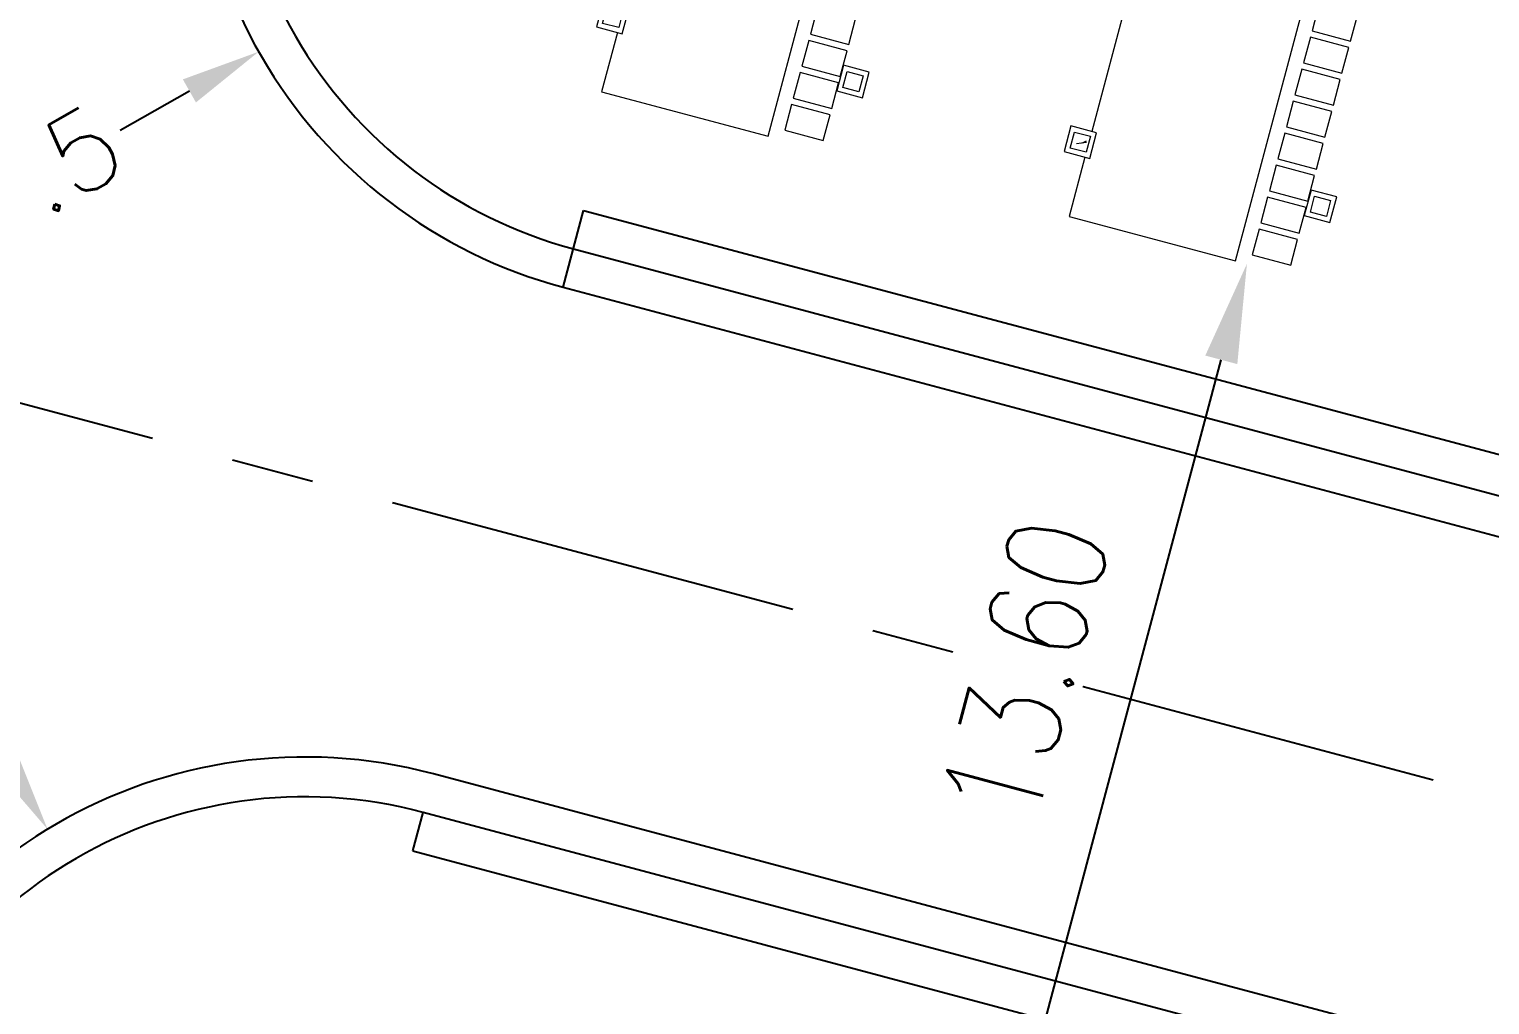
# Model space of a CAD drawing. Header units: metres. Extents: x 689715 to 690980, y 1005284 to 1006835.
# Drawn here: x 690764.12 to 690786.15, y 1005538.62 to 1005553.34 of the extents above; entities that cross this region are included whole.
import ezdxf

# ---------------------------------------------------------------- set-up
doc = ezdxf.new("R2010")
doc.units = ezdxf.units.M
doc.linetypes.add('CENTER', pattern=[2, 1.25, -0.25, 0.25, -0.25])
doc.linetypes.add('PHANTOM', pattern=[2.5, 1.25, -0.25, 0.25, -0.25, 0.25, -0.25])
for name, color, linetype in [('0_HUELLAS CASAS CASTILLA', 1, 'Continuous'), ('0_NUMERO DE LOTE FASE V', 3, 'Continuous'), ('C-CALLE-ACERA', 8, 'Continuous'), ('C-CALLE-DIM', 5, 'Continuous'), ('C-CALLE-RGIRO', 8, 'Continuous'), ('CALLES-CENTRO', 2, 'CENTER')]:
    doc.layers.add(name, color=color, linetype=linetype)
for name, color, linetype, lineweight in [('Modelos genéricos', 7, 'Continuous', 13), ('Pilares estructurales', 7, 'Continuous', 25), ('Suelos', 7, 'Continuous', 9)]:
    doc.layers.add(name, color=color, linetype=linetype, lineweight=lineweight)
doc.styles.add('ESTANDAR', font='romans.shx')
doc.styles.add('ESTANDAR 0.8', font='romans.shx', dxfattribs={"width": 0.8})
doc.dimstyles.new('R_GIRO', dxfattribs={"dimtxt": 1.2, "dimasz": 1.2, "dimexe": 0.18, "dimexo": 0.0625, "dimgap": 0.09, "dimtad": 0, "dimdec": 1, "dimdsep": 46, "dimtxsty": 'ESTANDAR', "dimcen": 0, "dimclrt": 2, "dimadec": 0, "dimazin": 0, "dimtfac": 1, "dimtdec": 1, "dimtofl": 0, "dimtmove": 0, "dimatfit": 3, "dimfxl": 1, "dimtolj": 1, "dimtzin": 0, "dimarcsym": 0})
doc.dimstyles.new('RGIRO', dxfattribs={"dimtxt": 1.5, "dimasz": 1.5, "dimexe": 0.18, "dimexo": 0.06, "dimgap": 0.9, "dimtad": 1, "dimzin": 0, "dimdsep": 46, "dimtxsty": 'ESTANDAR 0.8', "dimcen": 0, "dimse1": 1, "dimse2": 1, "dimclrd": 9, "dimclre": 1, "dimclrt": 3, "dimadec": 0, "dimazin": 0, "dimtfac": 1, "dimtmove": 2, "dimatfit": 3, "dimfxl": 1, "dimtfill": 1, "dimtolj": 1, "dimtzin": 0, "dimarcsym": 2})

# ---------------------------------------------------------------- blocks, each defined once
blk = doc.blocks.new('*D146')
at = {"layer": 'C-CALLE-RGIRO', "color": 0, "lineweight": -2, "transparency": 16777216}
blk.add_line((690763.146817009, 1005543.324076902), (690763.7689285218, 1005542.297930097), dxfattribs=at)
at = {"layer": 'C-CALLE-RGIRO', "color": 0, "transparency": 16777216}
blk.add_solid([(690763.9399529892, 1005542.401615349), (690763.5979040543, 1005542.194244844), (690764.3910400347, 1005541.271783292)], dxfattribs=at)
at = {"layer": 'Defpoints', "color": 0, "transparency": 16777216}
for p in [(690764.3910400347, 1005541.271783292), (690768.27923699, 1005534.85836576)]:
    blk.add_point(p, dxfattribs=at)
at = {"layer": 'C-CALLE-RGIRO', "color": 2, "transparency": 16777216, "insert": (690762.1359266752, 1005544.991498039), "char_height": 1.2, "attachment_point": 5, "rotation": 301.2267472628068, "style": 'ESTANDAR'}
blk.add_mtext('\\A1;R7.5', dxfattribs=at)
blk = doc.blocks.new('*D148')
at = {"layer": 'C-CALLE-RGIRO', "color": 0, "lineweight": -2, "transparency": 16777216}
blk.add_line((690765.4874140508, 1005551.819043579), (690766.531773637, 1005552.410070698), dxfattribs=at)
at = {"layer": 'C-CALLE-RGIRO', "color": 0, "transparency": 16777216}
blk.add_solid([(690766.4332691173, 1005552.584130629), (690766.6302781568, 1005552.236010767), (690767.576133223, 1005553.001097817)], dxfattribs=at)
at = {"layer": 'Defpoints', "color": 0, "transparency": 16777216}
for p in [(690774.1033806363, 1005556.695017309), (690767.576133223, 1005553.001097817)]:
    blk.add_point(p, dxfattribs=at)
at = {"layer": 'C-CALLE-RGIRO', "color": 2, "transparency": 16777216, "insert": (690763.7903983414, 1005550.858663343), "char_height": 1.2, "attachment_point": 5, "rotation": 29.50651996667652, "style": 'ESTANDAR'}
blk.add_mtext('\\A1;R7.5', dxfattribs=at)
blk = doc.blocks.new('*D191')
at = {"layer": 'C-CALLE-DIM', "color": 9, "lineweight": -2, "transparency": 16777216}
blk.add_line((690779.3680773388, 1005538.110558561), (690782.0997553323, 1005548.352527871), dxfattribs=at)
at = {"layer": 'C-CALLE-DIM', "color": 9, "transparency": 16777216}
for points in [[(690781.8581994525, 1005548.416954238), (690782.3413112124, 1005548.288101503), (690782.4863135391, 1005549.80186315)], [(690779.1265214588, 1005538.174984929), (690779.6096332187, 1005538.046132193), (690778.9815191322, 1005536.661223282)]]:
    blk.add_solid(points, dxfattribs=at)
at = {"layer": 'Defpoints', "color": 0, "transparency": 16777216}
for p in [(690782.4863135391, 1005549.80186315), (690782.4863135391, 1005549.80186315), (690778.9815191322, 1005536.661223282)]:
    blk.add_point(p, dxfattribs=at)
at = {"layer": 'C-CALLE-DIM', "color": 3, "transparency": 16777216, "insert": (690779.1396475278, 1005543.656757243), "char_height": 1.5, "attachment_point": 5, "rotation": 75.06604363507421, "style": 'ESTANDAR 0.8', "bg_fill": 3, "box_fill_scale": 1.1, "bg_fill_color": 256, "bg_fill_true_color": 13158600, "bg_fill_transparency": 0}
blk.add_mtext('\\A1;13.60', dxfattribs=at)
blk = doc.blocks.new('M_Concrete-Rectangular-Column - _25x_25-V7-PLANO CLAVE _8 CASAS EN HILERA_ - Dependent 1')
at = {"layer": 'Pilares estructurales', "lineweight": 13}
h = blk.add_hatch(dxfattribs=at)
h.set_pattern_fill('CONCRETE', color=256, style=0, pattern_type=2)
h.set_pattern_definition([(49.99999999999999, (-7.957000000000001, -75.643), (1.457020047383542, -0.1273482686276515), [0.152, -1.676]), (355, (-7.957000000000001, -75.643), (-0.2818653023739907, 1.528382135238966), [0.122, -1.341]), (100.451, (-7.835, -75.653), (1.17546538358712, 1.400456044289996), [0.13, -1.425]), (46.184, (-7.957000000000001, -75.236), (2.169039294737322, -0.336383022587974), [0.229, -2.515]), (96.636, (-7.776, -75.264), (1.898944685138781, 1.97970782763093), [0.194, -2.137]), (351.184, (-7.957000000000001, -75.236), (1.898795237190718, 1.979372286160904), [0.183, -2.012]), (21, (-7.754, -75.33800000000001), (1.212598781386422, -0.8177586412751406), [0.152, -1.676]), (326, (-7.754, -75.33800000000001), (0.4944494143613917, 1.473404145724342), [0.122, -1.341]), (71.45100000000001, (-7.653, -75.406), (1.707039752549385, 0.6549895290889265), [0.13, -1.425]), (37.50000000000001, (-7.957000000000001, -75.643), (0.02416182372297015, 0.6765066195347833), [0.067, -1.258, 0.067, -1.294, -1.346]), (37.50000000000001, (-7.957000000000001, -75.643), (0.02416182372297015, 0.6765066195347833), [-2.686, 0.067, -1.279]), (7.499999999999999, (-7.957000000000001, -75.643), (0.5349359976128323, 0.8016816565557453), [0.067, -0.7090000000000001, 0.067, -1.227, -0.513]), (7.499999999999999, (-7.957000000000001, -75.643), (0.5349359976128323, 0.8016816565557453), [-2.071, 0.067, -0.446]), (327.5, (-8.41, -75.643), (1.084235554558972, -0.04571938571545769), [0.067, -0.441, 0.067, -1.518, -2.103]), (327.5, (-8.41, -75.643), (1.084235554558972, -0.04571938571545769), [-2.093, 0.067, -2.036]), (317.5, (-8.613, -75.643), (1.185122407334744, 0.2039163545013021), [0.067, -0.593, 0.067, -0.986, -1.494]), (317.5, (-8.613, -75.643), (1.185122407334744, 0.2039163545013021), [-1.713, 0.067, -1.426])])
h.paths.add_polyline_path([(0.1250000000000062, -0.1249999999999326), (0.1250000000000062, 0.1250000000000625), (-0.1249999999999932, 0.1250000000000625), (-0.1249999999999932, -0.1249999999998936)], flags=0)
blk = doc.blocks.new('MOLDURA COLUMNA - 0_40x_40-1533038-PLANO CLAVE _8 CASAS EN HILERA_ - Dependent 1')
at = {"layer": 'Modelos genéricos', "color": 253}
for p, q in [((0.2000000000000064, 0.1999999999999915), (-0.1999999999999938, 0.1999999999999915)), ((-0.1999999999999937, 0.1999999999999915), (-0.1999999999999937, -0.2000000000000085)), ((-0.1249999999999938, -0.1250000000000084), (-0.1249999999999937, 0.1249999999999915)), ((-0.1249999999999937, 0.1249999999999915), (0.1250000000000063, 0.1249999999999915)), ((0.1250000000000063, 0.1249999999999915), (0.1250000000000063, -0.1250000000000084)), ((0.2000000000000064, -0.2000000000000085), (0.2000000000000064, 0.1999999999999915)), ((-0.1999999999999937, -0.2000000000000085), (0.2000000000000065, -0.2000000000000085)), ((0.1250000000000063, -0.1250000000000084), (-0.1249999999999938, -0.1250000000000084))]:
    blk.add_line(p, q, dxfattribs=at)
blk = doc.blocks.new('012-AR_CASTILLA_MODELO B_rvt-1-PLANO CLAVE _8 CASAS EN HILERA_ - Dependent 1')
at = {"layer": 'Suelos', "color": 9}
for p, q in [((8.08178603235865, 79.4475474965293), (8.081786032475065, 75.84254749678075)), ((10.68178603227716, 74.51754749729298), (10.68178603233537, 78.66754749673419)), ((10.9017860321328, 78.56754749664105), (10.9017860321328, 78.16754749673419)), ((11.50178603234235, 78.16754749673419), (11.50178603245877, 78.56754749664105)), ((10.9017860321328, 78.16754749673419), (11.50178603234235, 78.16754749673419)), ((11.50178603216773, 78.06754749733955), (10.90178603224922, 78.06754749664105)), ((10.90178603224922, 78.06754749664105), (10.90178603248205, 77.66754749673419)), ((11.50178603210952, 77.66754749673419), (11.50178603216773, 78.06754749733955)), ((10.90178603248205, 77.66754749673419), (11.50178603210952, 77.66754749673419)), ((11.50178603245877, 77.56754749664105), (10.9017860321328, 77.56754749664105)), ((10.9017860321328, 77.56754749664105), (10.90178603236564, 77.16754749673419)), ((11.50178603234235, 77.16754749673419), (11.50178603245877, 77.56754749664105)), ((10.90178603236564, 77.16754749673419), (11.50178603234235, 77.16754749673419)), ((11.50178603245877, 77.06754749664105), (10.90178603236564, 77.06754749664105)), ((10.90178603236564, 77.06754749664105), (10.90178603236564, 76.66754749696702)), ((11.50178603234235, 76.66754749673419), (11.50178603245877, 77.06754749664105)), ((10.90178603236564, 76.66754749696702), (11.50178603234235, 76.66754749673419)), ((11.50178603245877, 76.56754749664105), (10.90178603236564, 76.56754749664105)), ((10.90178603236564, 76.56754749664105), (10.90178603224922, 76.16754749696702)), ((11.50178603222594, 76.16754749673419), (11.50178603245877, 76.56754749664105)), ((10.90178603224922, 76.16754749696702), (11.50178603222594, 76.16754749673419)), ((11.50178603245877, 76.06754749664105), (10.90178603224922, 76.06754749664105)), ((10.90178603224922, 76.06754749664105), (10.90178603236564, 75.66754749673419)), ((11.50178603234235, 75.66754749673419), (11.50178603245877, 76.06754749664105)), ((10.90178603236564, 75.66754749673419), (11.50178603234235, 75.66754749673419)), ((8.08178603235865, 75.44254749664105), (8.081786032416858, 74.51754749682732)), ((11.50178603245877, 75.56754749664105), (10.90178603236564, 75.56754749687389)), ((10.90178603236564, 75.56754749687389), (10.9017860321328, 75.16754749696702)), ((11.50178603228414, 75.16754749719985), (11.50178603245877, 75.56754749664105)), ((10.9017860321328, 75.16754749696702), (11.50178603228414, 75.16754749719985)), ((11.50178603257518, 75.06754749664105), (10.90178603236564, 75.06754749664105)), ((10.90178603236564, 75.06754749664105), (10.9017860320746, 74.66754749673419)), ((11.50178603234235, 74.66754749719985), (11.50178603257518, 75.06754749664105)), ((8.081786032184027, 74.51754749682732), (10.68178603227716, 74.51754749729298)), ((10.9017860320746, 74.66754749673419), (11.50178603234235, 74.66754749719985))]:
    blk.add_line(p, q, dxfattribs=at)
at = {"color": 254, "lineweight": 13}
for name, p in [('MOLDURA COLUMNA - 0_40x_40-1533038-PLANO CLAVE _8 CASAS EN HILERA_ - Dependent 1', (7.956786032300442, 75.64254749636166)), ('MOLDURA COLUMNA - 0_40x_40-1533038-PLANO CLAVE _8 CASAS EN HILERA_ - Dependent 1', (11.70678603230044, 75.64254749729298)), ('M_Concrete-Rectangular-Column - _25x_25-V7-PLANO CLAVE _8 CASAS EN HILERA_ - Dependent 1', (7.956786032300442, 75.64254749636166))]:
    blk.add_blockref(name, p, dxfattribs=at)
blk = doc.blocks.new('A TRANSFORMADA A B')
at = {"layer": 'Suelos', "color": 9}
for p, q in [((289.4939854070544, -64.38005156145664), (289.0939854071476, -64.38005156139843)), ((289.4939854068216, -64.98005156143336), (289.4939854070544, -64.38005156145664)), ((289.9939854068216, -64.38005156163126), (289.5939854069147, -64.38005156157305)), ((289.5939854069147, -64.38005156157305), (289.5939854069147, -64.9800515617244)), ((289.9939854070544, -64.98005156131694), (289.9939854068216, -64.38005156163126)), ((290.4939854068216, -64.38005156151485), (290.0939854071476, -64.38005156157305)), ((290.0939854071476, -64.38005156157305), (290.0939854064491, -64.98005156154977)), ((290.4939854068216, -64.98005156149156), (290.4939854068216, -64.38005156151485)), ((290.9939854068216, -64.38005156157305), (290.5939854069147, -64.38005156151485)), ((290.5939854069147, -64.38005156151485), (290.5939854069147, -64.98005156160798)), ((290.9939854068216, -64.98005156184081), (290.9939854068216, -64.38005156157305)), ((289.0939854066819, -64.9800515617244), (289.4939854068216, -64.98005156143336)), ((289.5939854069147, -64.9800515617244), (289.9939854070544, -64.98005156131694)), ((290.0939854064491, -64.98005156154977), (290.4939854068216, -64.98005156149156)), ((290.5939854069147, -64.98005156160798), (290.9939854068216, -64.98005156184081)), ((291.1439854067285, -65.20005156158004), (286.9939854068216, -65.20005156181287)), ((291.1439854069613, -67.80005156161496), (291.1439854067285, -65.20005156158004)), ((290.2189854069147, -67.80005156149855), (291.1439854067285, -67.80005156144034))]:
    blk.add_line(p, q, dxfattribs=at)
at = {"color": 254, "lineweight": 13, "rotation": 90}
for p in [(290.0189854067285, -64.17505156161496), (290.018985407427, -67.92505156155676)]:
    blk.add_blockref('MOLDURA COLUMNA - 0_40x_40-1533038-PLANO CLAVE _8 CASAS EN HILERA_ - Dependent 1', p, dxfattribs=at)
blk = doc.blocks.new('CASTILLAS B BLOQUE 8')
blk.add_blockref('A TRANSFORMADA A B', (0, 5.820766091346741e-11))
at = {"layer": '0_HUELLAS CASAS CASTILLA', "color": 8, "lineweight": 5, "rotation": 90}
blk.add_blockref('012-AR_CASTILLA_MODELO B_rvt-1-PLANO CLAVE _8 CASAS EN HILERA_ - Dependent 1', (365.6615329042543, -68.5818375935778), dxfattribs=at)

msp = doc.modelspace()

# ---------------------------------------------------------------- linework, layer by layer
at = {"layer": 'C-CALLE-ACERA'}
msp.add_line((690772.1705896029, 1005549.448340911), (690772.4798361683, 1005550.607809135), dxfattribs=at)
at = {"layer": 'C-CALLE-ACERA', "linetype": 'Continuous', "ltscale": 5}
for p, q in [((690772.4798361682, 1005550.607809135), (690873.3341907471, 1005523.708527111)), ((690772.3252128859, 1005550.028075023), (690873.1795740174, 1005523.128791249)), ((690772.1705896029, 1005549.448340911), (690873.0249572883, 1005522.549055389)), ((690867.3948395028, 1005516.185012577), (690770.2120280231, 1005542.105042159)), ((690867.2402162203, 1005515.605278466), (690770.0574047408, 1005541.525308048)), ((690769.9027814579, 1005540.945573935), (690867.0855929375, 1005515.025544355))]:
    msp.add_line(p, q, dxfattribs=at)
at = {"layer": 'C-CALLE-ACERA', "linetype": 'Continuous', "ltscale": 5, "flags": 128}
msp.add_lwpolyline([(690769.9027814578, 1005540.945573934), (690770.0574047408, 1005541.525308048)], dxfattribs=at)
at = {"layer": 'C-CALLE-ACERA', "linetype": 'Continuous', "ltscale": 5}
for centre, radius, start, end in [((690774.1033806362, 1005556.695017309), 7.5, 165.0660436367929, 255.0660436400149), ((690774.1033806364, 1005556.695017309), 6.9, 165.0660436367929, 255.0660436400149), ((690768.27923699, 1005534.85836576), 7.500000000027954, 75.06604364001493, 165.0660436367929), ((690768.2792369905, 1005534.858365762), 6.899999999974122, 75.06604364001493, 165.0660436367929)]:
    msp.add_arc(centre, radius, start, end, dxfattribs=at)
at = {"layer": 'CALLES-CENTRO', "linetype": 'CENTER', "ltscale": 5, "flags": 128}
msp.add_lwpolyline([(690634.3257472399, 1005582.280671517), (690760.0797383346, 1005548.740304453), (690876.9931185043, 1005517.557853293)], dxfattribs=at)

# ---------------------------------------------------------------- block references
at = {"layer": '0_NUMERO DE LOTE FASE V', "linetype": 'PHANTOM', "rotation": 255.0660435229903}
msp.add_blockref('CASTILLAS B BLOQUE 8', (690913.2898141949, 1005816.236287741), dxfattribs=at)

# ---------------------------------------------------------------- dimensions: what is measured, and where the dimension line sits
at = {"layer": 'C-CALLE-RGIRO'}
for center, mpoint, picture, middle in [((690774.1033806363, 1005556.695017309), (690767.576133223, 1005553.001097817), '*D148', (690763.7903983414, 1005550.858663343)), ((690768.27923699, 1005534.85836576), (690764.3910400347, 1005541.271783292), '*D146', (690762.1359266752, 1005544.991498039))]:
    dim = msp.add_radius_dim(center=center, mpoint=mpoint, dimstyle='R_GIRO', dxfattribs=at)
    dim.commit()
    dim.dimension.update_dxf_attribs({"geometry": picture, "text_midpoint": middle})

# ---------------------------------------------------------------- next in the draw order: dimensions: what is measured, and where the dimension line sits
at = {"layer": 'C-CALLE-DIM'}
dim = msp.add_aligned_dim(p1=(690778.9815191323, 1005536.661223282), p2=(690782.4863135392, 1005549.80186315), distance=1.1248309474160168e-10, dimstyle='RGIRO', dxfattribs=at)
dim.commit()
dim.dimension.update_dxf_attribs({"geometry": '*D191', "text_midpoint": (690779.1396475278, 1005543.656757243)})

doc.saveas('drawing.dxf')
